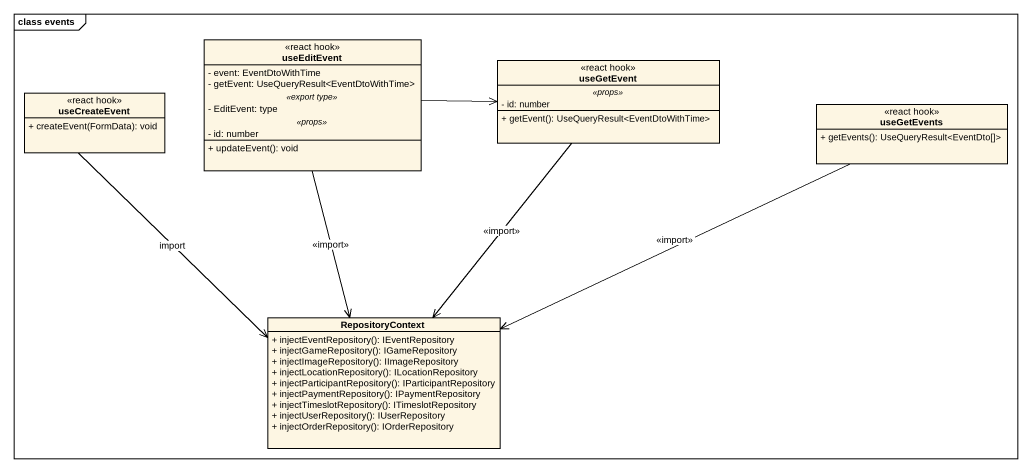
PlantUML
@startuml
mainframe class events
hide circle
hide empty members
skinparam classAttributeIconSize 0
class useEditEvent <<react hook>> {
  - event: EventDtoWithTime
  - getEvent: UseQueryResult<EventDtoWithTime>
  .. <<export type>> ..
  - EditEvent: type
  .. <<props>> ..
  - id: number
  --
  + updateEvent(): void
}
class useGetEvent <<react hook>> {
  .. <<props>> ..
  - id: number
  --
  + getEvent(): UseQueryResult<EventDtoWithTime>
}
class useCreateEvent <<react hook>> {
  + createEvent(FormData): void
}
class useGetEvents <<react hook>> {
  + getEvents(): UseQueryResult<EventDto[]>
}
class RepositoryContext {
  + injectEventRepository(): IEventRepository
  + injectGameRepository(): IGameRepository
  + injectImageRepository(): IImageRepository
  + injectLocationRepository(): ILocationRepository
  + injectParticipantRepository(): IParticipantRepository
  + injectPaymentRepository(): IPaymentRepository
  + injectTimeslotRepository(): ITimeslotRepository
  + injectUserRepository(): IUserRepository
  + injectOrderRepository(): IOrderRepository
}
useEditEvent -right-> useGetEvent
useEditEvent --> RepositoryContext : <<import>>
useGetEvent --> RepositoryContext : <<import>>
useCreateEvent --> RepositoryContext : import
useGetEvents -left-> RepositoryContext : <<import>>
@enduml
